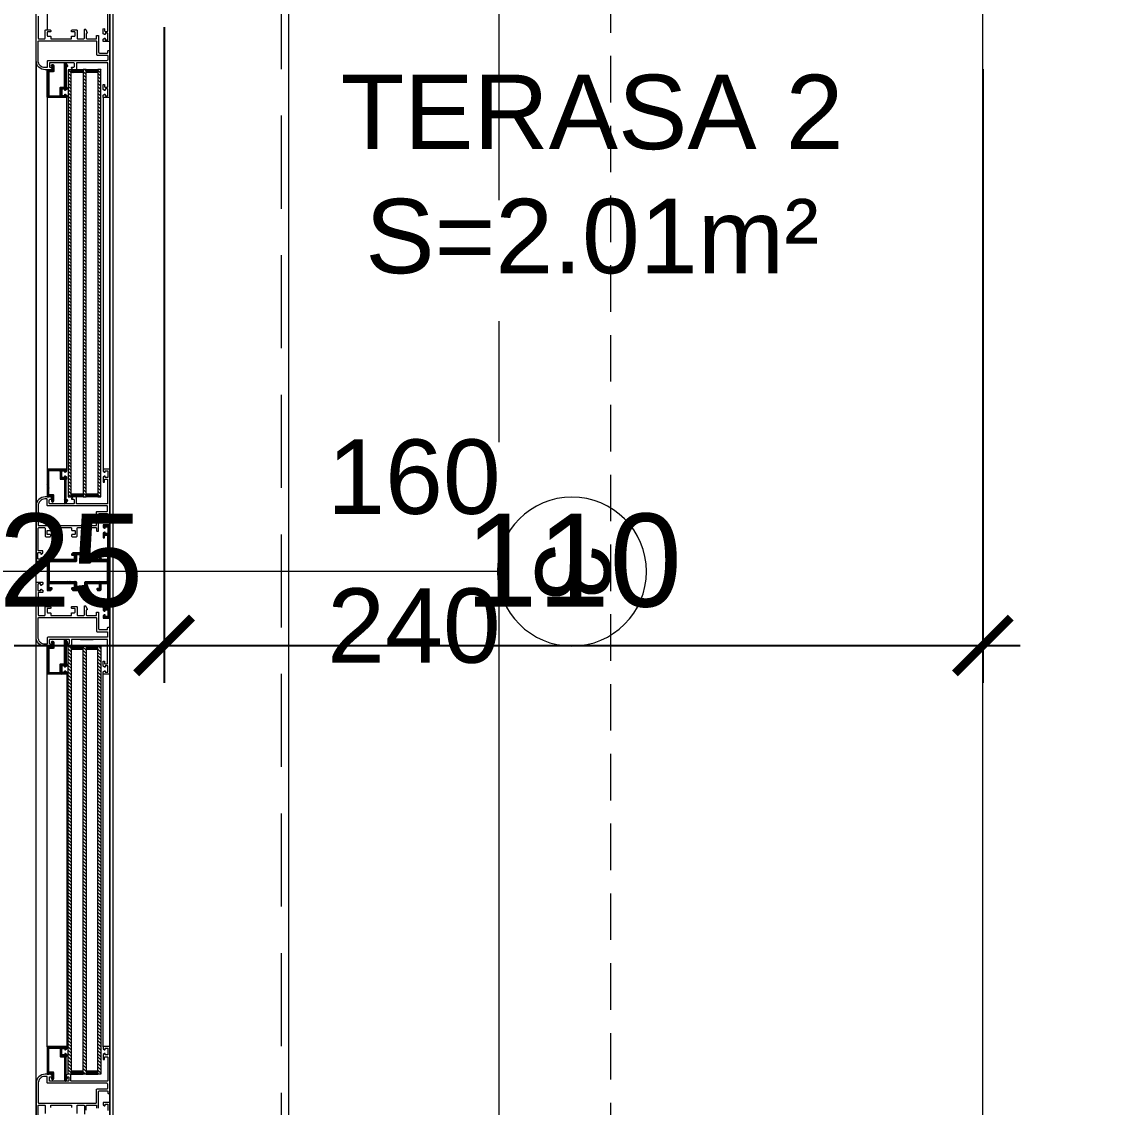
# Model space of a CAD drawing. Header units: centimetres. Extents: x 99002 to 104403, y -55119 to -48358.
# Drawn here: x 103100.2 to 103247.4, y -53054.2 to -52908.4 of the extents above; entities that cross this region are included whole.
import ezdxf

# ---------------------------------------------------------------- set-up
doc = ezdxf.new("R2010")
doc.units = ezdxf.units.CM
doc.header["$LTSCALE"] = 50
doc.header["$MEASUREMENT"] = 0
doc.linetypes.add('AXES', pattern=[2, 1.25, -0.25, 0.25, -0.25])
doc.linetypes.add('CACHE', pattern=[0.375, 0.25, -0.125])
doc.layers.get('0').update_dxf_attribs({"color": 8})
for name, color, linetype in [('AXES', 10, 'AXES'), ('BORD', 5, 'Continuous'), ('COTE 50ème', 1, 'Continuous')]:
    doc.layers.add(name, color=color, linetype=linetype)
for name, color, linetype, lineweight in [('BETON CACHE', 4, 'CACHE', 5), ('CONSOLE ISOL.', 214, 'Continuous', 15), ('MACONNERIE COUPE', 7, 'Continuous', 30), ('WINDOWS', 21, 'Continuous', 5)]:
    doc.layers.add(name, color=color, linetype=linetype, lineweight=lineweight)
doc.layers.add('DEMOL', color=7, linetype='Continuous', lineweight=60, true_color=0xb38600)
doc.styles.add('GENERATED_STYLE_1', font='arial.ttf')
doc.styles.add('RS_TEXT_1.50', font='arial.ttf', dxfattribs={"height": 12.5})
doc.styles.add('RS_TXT_50', font='arial.ttf', dxfattribs={"height": 12.5})
doc.dimstyles.new('RS_50CM_LINEAIRE', dxfattribs={"dimscale": 5, "dimtxt": 12.5, "dimasz": 1.5, "dimexe": 1, "dimexo": 2.5, "dimgap": 1, "dimtad": 1, "dimdec": 1, "dimrnd": 0.5, "dimdsep": 46, "dimtxsty": 'RS_TXT_50', "dimblk1": 'ARCHTICK', "dimblk2": 'ARCHTICK', "dimsah": 1, "dimcen": 2.5, "dimdle": 1, "dimclrt": 4, "dimadec": 0, "dimazin": 2, "dimtfac": 1, "dimtdec": 1, "dimtix": 1, "dimtmove": 2, "dimatfit": 3, "dimfxl": 1, "dimtolj": 1, "dimtzin": 0, "dimarcsym": 0})
pattern_1 = [(135, (-46708.70849, -43842.58123), (-0.08838834765, -0.08838834765), [])]
pattern_2 = [(135, (-46708.9128, -43842.58123), (-0.2209708691, -0.2209708691), [])]

# ---------------------------------------------------------------- blocks, each defined once
blk = doc.blocks.new('A$Cb79da119')
at = {"layer": 'AXES', "lineweight": 5, "ltscale": 1.3}
blk.add_line((2040, -4150), (2040, -1058.41), dxfattribs=at)
blk = doc.blocks.new('DRITARE POS 3')
at = {"layer": 'WINDOWS', "transparency": 33554559}
h = blk.add_hatch(dxfattribs=at)
h.set_pattern_fill('ANSI31', color=256, angle=450)
h.set_pattern_definition([(135, (-46708.71279, -43842.46996), (-0.08838834765, -0.08838834765), [])])
h.paths.add_polyline_path([(-1.74, -12.58), (-1.74, -12.64), (-2.09, -12.64, -0.414214), (-2.15, -12.58), (-2.15, -12.21, -0.247394), (-2.13, -12.16, 1.657435), (-2.37, -12.03), (-2.37, -12.77, 0.414214), (-2.28, -12.86), (-1.81, -12.86, -0.414214), (-1.72, -12.95), (-1.72, -16, -0.414214), (-1.81, -16.09), (-3.16, -16.09, -0.414214), (-3.22, -16.03), (-3.22, -15.03, 0.414214), (-3.31, -14.93), (-3.76, -14.93, -0.414214), (-3.82, -14.88), (-3.82, -11.74, 0.737396), (-3.99, -11.69), (-4.23, -12.04, 0.603122), (-4.15, -12.19), (-4.08, -12.19, -0.414214), (-4.02, -12.25), (-4.02, -14.93), (-4.06, -14.93, 0.414214), (-4.12, -14.99), (-4.12, -15.19, 0.250765), (-4.09, -15.24), (-3.92, -15.37, 0.599022), (-3.84, -15.33), (-3.84, -15.25, -0.414214), (-3.78, -15.19), (-3.52, -15.19, -0.414214), (-3.46, -15.25), (-3.46, -16, -0.414214), (-3.52, -16.05), (-3.78, -16.05, -0.414214), (-3.84, -16), (-3.84, -15.92, 0.599022), (-3.92, -15.88), (-4.09, -16.01, 0.250765), (-4.12, -16.05), (-4.12, -16.26, 0.414214), (-4.06, -16.31), (-1.55, -16.31, 0.414214), (-1.5, -16.26), (-1.5, -12.64), (-1.5, -12.58)])
at = {"layer": 'WINDOWS'}
h = blk.add_hatch(dxfattribs=at)
h.set_pattern_fill('ANSI31', color=140, scale=2.5, angle=450)
h.set_pattern_definition(pattern_2)
h.paths.add_polyline_path([(-8.71, -70.07), (-8.71, -12.58), (-8.31, -12.58), (-8.31, -70.07)])
h.paths.add_polyline_path([(-6.71, -70.07), (-6.71, -12.58), (-6.31, -12.58), (-6.31, -70.07)])
h.paths.add_polyline_path([(-4.71, -70.07), (-4.71, -12.58), (-4.31, -12.58), (-4.31, -70.07)])
at = {"layer": 'WINDOWS', "transparency": 33554559}
h = blk.add_hatch(dxfattribs=at)
h.set_pattern_fill('ANSI31', color=140, angle=450)
h.set_pattern_definition([(135, (-46708.90849, -43825.58123), (-0.08838834765, -0.08838834765), [])])
h.paths.add_polyline_path([(-6.71, -12.58), (-8.31, -12.58), (-8.31, -12.98), (-6.71, -12.98)])
h.paths.add_polyline_path([(-4.71, -12.58), (-6.31, -12.58), (-6.31, -12.98), (-4.71, -12.98)])
h.paths.add_polyline_path([(-6.71, -69.67), (-8.31, -69.67), (-8.31, -70.07), (-6.71, -70.07)])
h.paths.add_polyline_path([(-4.71, -69.67), (-6.31, -69.67), (-6.31, -70.07), (-4.71, -70.07)])
h = blk.add_hatch(dxfattribs=at)
h.set_pattern_fill('ANSI31', color=256, angle=450)
h.set_pattern_definition(pattern_1)
h.paths.add_polyline_path([(-1.49, -66.39, 0.414214), (-1.55, -66.33), (-4.06, -66.33, 0.414214), (-4.11, -66.39), (-4.11, -66.59, 0.250765), (-4.09, -66.64), (-3.92, -66.77, 0.599022), (-3.83, -66.72), (-3.83, -66.65, -0.414214), (-3.78, -66.59), (-3.51, -66.59, -0.414214), (-3.46, -66.65), (-3.46, -67.39, -0.414214), (-3.51, -67.45), (-3.78, -67.45, -0.414214), (-3.83, -67.39), (-3.83, -67.32, 0.599022), (-3.92, -67.27), (-4.09, -67.4, 0.250765), (-4.11, -67.45), (-4.11, -67.66, 0.414214), (-4.06, -67.71), (-4.02, -67.71), (-4.02, -70.4, -0.414214), (-4.07, -70.46), (-4.15, -70.46, 0.603122), (-4.23, -70.6), (-3.98, -70.96, 0.737396), (-3.81, -70.9), (-3.81, -67.77, -0.414214), (-3.76, -67.71), (-3.31, -67.71, 0.414214), (-3.22, -67.62), (-3.22, -66.61, -0.414214), (-3.16, -66.55), (-1.81, -66.55, -0.414214), (-1.72, -66.65), (-1.72, -69.69, -0.414214), (-1.81, -69.78), (-2.28, -69.78, 0.414214), (-2.37, -69.88), (-2.37, -70.61, 1.657435), (-2.12, -70.48, -0.247394), (-2.15, -70.44), (-2.15, -70.06, -0.414214), (-2.09, -70.01), (-1.74, -70.01), (-1.74, -70.06), (-1.49, -70.06), (-1.49, -70.01)])
at = {"layer": 'WINDOWS'}
h = blk.add_hatch(dxfattribs=at)
h.set_pattern_fill('ANSI31', color=256, angle=450)
h.set_pattern_definition(pattern_1)
h.paths.add_polyline_path([(-9.61, -75.28, -0.414214), (-9.56, -75.22), (-9.26, -75.22, -0.414214), (-9.2, -75.28), (-9.2, -75.49, 1), (-9, -75.49), (-9, -74.96, 0.250765), (-9.02, -74.91), (-9.19, -74.8, 0.599022), (-9.28, -74.85), (-9.28, -74.92, -0.414214), (-9.33, -74.98), (-9.59, -74.98, -0.414214), (-9.65, -74.92), (-9.65, -74.14, -0.414214), (-9.59, -74.08), (-9.33, -74.08, -0.414214), (-9.28, -74.14), (-9.28, -74.25, 0.599022), (-9.19, -74.3), (-9.02, -74.18, 0.250765), (-9, -74.14), (-9, -73.9, 0.414214), (-9.05, -73.84), (-9.84, -73.84, 0.414214), (-9.89, -73.9), (-9.89, -80.11), (-9.89, -86.33, 0.414214), (-9.84, -86.38), (-9.05, -86.38, 0.414214), (-9, -86.33), (-9, -86.08, 0.250765), (-9.02, -86.04), (-9.19, -85.93, 0.599022), (-9.28, -85.97), (-9.28, -86.08, -0.414214), (-9.33, -86.14), (-9.59, -86.14, -0.414214), (-9.65, -86.08), (-9.65, -85.3, -0.414214), (-9.59, -85.24), (-9.33, -85.24, -0.414214), (-9.28, -85.3), (-9.28, -85.38, 0.599022), (-9.19, -85.42), (-9.02, -85.31, 0.250765), (-9, -85.26), (-9, -84.73, 1), (-9.2, -84.73), (-9.2, -84.95, -0.414214), (-9.26, -85), (-9.56, -85, -0.414214), (-9.61, -84.95), (-9.61, -81.77, -0.414214), (-9.56, -81.72), (-8.83, -81.72, -0.414214), (-8.74, -81.81), (-8.74, -82.46, 0.414214), (-8.55, -82.65), (-8.29, -82.65, 0.198912), (-8.25, -82.63), (-8.19, -82.57, 0.198912), (-8.18, -82.53), (-8.18, -82.43, 0.414214), (-8.23, -82.37), (-8.4, -82.37, -0.414214), (-8.46, -82.31), (-8.46, -81.81, -0.414214), (-8.36, -81.72), (-6.91, -81.72, -0.414214), (-6.81, -81.81), (-6.81, -82.31, -0.414214), (-6.87, -82.37), (-7.04, -82.37, 0.414214), (-7.09, -82.43), (-7.09, -82.53, 0.198912), (-7.08, -82.57), (-7.02, -82.63, 0.198912), (-6.98, -82.65), (-4.97, -82.65, 0.198912), (-4.93, -82.63), (-4.78, -82.48, 0.198912), (-4.76, -82.44), (-4.76, -82.37, 0.414214), (-4.82, -82.31), (-5, -82.31, -0.340481), (-5.13, -82.22), (-5.13, -81.81, -0.414214), (-5.04, -81.72), (-1.87, -81.72, -0.414214), (-1.77, -81.81), (-1.77, -82.22, -0.414214), (-1.87, -82.31), (-2.09, -82.31, 0.414214), (-2.15, -82.37), (-2.15, -82.44, 0.198912), (-2.13, -82.48), (-1.98, -82.63, 0.198912), (-1.94, -82.65), (-1.55, -82.65, 0.414214), (-1.49, -82.59), (-1.49, -80.11), (-1.49, -77.63, 0.414214), (-1.55, -77.57), (-1.94, -77.57, 0.198912), (-1.98, -77.59), (-2.13, -77.74, 0.198912), (-2.15, -77.78), (-2.15, -77.85, 0.414214), (-2.09, -77.91), (-1.87, -77.91, -0.414214), (-1.77, -78), (-1.77, -78.41, -0.414214), (-1.87, -78.51), (-5.04, -78.51, -0.414214), (-5.13, -78.41), (-5.13, -78, -0.340481), (-5, -77.91), (-4.82, -77.91, 0.414214), (-4.76, -77.85), (-4.76, -77.78, 0.198912), (-4.78, -77.74), (-4.93, -77.59, 0.198912), (-4.97, -77.57), (-6.98, -77.57, 0.198912), (-7.02, -77.59), (-7.08, -77.65, 0.198912), (-7.09, -77.69), (-7.09, -77.8, 0.414214), (-7.04, -77.85), (-6.87, -77.85, -0.414214), (-6.81, -77.91), (-6.81, -78.41, -0.414214), (-6.91, -78.51), (-8.36, -78.51, -0.414214), (-8.46, -78.41), (-8.46, -77.91, -0.414214), (-8.4, -77.85), (-8.23, -77.85, 0.414214), (-8.18, -77.8), (-8.18, -77.69, 0.198912), (-8.19, -77.65), (-8.25, -77.59, 0.198912), (-8.29, -77.57), (-8.55, -77.57, 0.414214), (-8.74, -77.76), (-8.74, -78.41, -0.414214), (-8.83, -78.51), (-9.56, -78.51, -0.414214), (-9.61, -78.45)])
h.paths.add_polyline_path([(-9.56, -78.79), (-6.63, -78.79), (-6.53, -78.69), (-6.53, -77.95), (-6.44, -77.85), (-5.51, -77.85), (-5.41, -77.95), (-5.41, -78.69), (-5.32, -78.79), (-1.83, -78.79), (-1.77, -78.84), (-1.77, -80.11), (-1.77, -81.38), (-1.83, -81.44), (-5.32, -81.44), (-5.41, -81.53), (-5.41, -82.28), (-5.51, -82.37), (-6.44, -82.37), (-6.53, -82.28), (-6.53, -81.53), (-6.63, -81.44), (-9.56, -81.44), (-9.61, -81.38), (-9.61, -80.11), (-9.61, -78.84)], flags=16)
at = {"layer": 'WINDOWS', "transparency": 33554559}
h = blk.add_hatch(dxfattribs=at)
h.set_pattern_fill('ANSI31', color=256, angle=450)
h.set_pattern_definition(pattern_1)
h.paths.add_polyline_path([(-1.49, -90.21), (-1.49, -90.16), (-1.74, -90.16), (-1.74, -90.21), (-2.09, -90.21, -0.414214), (-2.15, -90.16), (-2.15, -89.79, -0.247394), (-2.12, -89.74, 1.657435), (-2.37, -89.61), (-2.37, -90.35, 0.414214), (-2.28, -90.44), (-1.81, -90.44, -0.414214), (-1.72, -90.53), (-1.72, -93.57, -0.414214), (-1.81, -93.67), (-3.16, -93.67, -0.414214), (-3.22, -93.61), (-3.22, -92.6, 0.414214), (-3.31, -92.51), (-3.76, -92.51, -0.414214), (-3.81, -92.45), (-3.81, -89.32, 0.737396), (-3.98, -89.27), (-4.23, -89.62, 0.603122), (-4.15, -89.77), (-4.07, -89.77, -0.414214), (-4.02, -89.82), (-4.02, -92.51), (-4.06, -92.51, 0.414214), (-4.11, -92.57), (-4.11, -92.77, 0.250765), (-4.09, -92.82), (-3.92, -92.95, 0.599022), (-3.83, -92.9), (-3.83, -92.83, -0.414214), (-3.78, -92.77), (-3.51, -92.77, -0.414214), (-3.46, -92.83), (-3.46, -93.57, -0.414214), (-3.51, -93.63), (-3.78, -93.63, -0.414214), (-3.83, -93.57), (-3.83, -93.5, 0.599022), (-3.92, -93.45), (-4.09, -93.58, 0.250765), (-4.11, -93.63), (-4.11, -93.84, 0.414214), (-4.06, -93.89), (-1.55, -93.89, 0.414214), (-1.49, -93.84)])
at = {"layer": 'WINDOWS'}
h = blk.add_hatch(dxfattribs=at)
h.set_pattern_fill('ANSI31', color=140, scale=2.5, angle=450)
h.set_pattern_definition(pattern_2)
h.paths.add_polyline_path([(-8.71, -90.15), (-8.71, -147.54), (-8.31, -147.54), (-8.31, -90.15)])
h.paths.add_polyline_path([(-6.71, -90.15), (-6.71, -147.54), (-6.31, -147.54), (-6.31, -90.15)])
h.paths.add_polyline_path([(-4.71, -90.15), (-4.71, -147.53), (-4.31, -147.53), (-4.31, -90.15)])
at = {"layer": 'WINDOWS', "transparency": 33554559}
h = blk.add_hatch(dxfattribs=at)
h.set_pattern_fill('ANSI31', color=140, angle=450)
h.set_pattern_definition([(135, (-46708.90849, -43859.58123), (-0.08838834765, -0.08838834765), [])])
h.paths.add_polyline_path([(-6.71, -147.54), (-8.31, -147.54), (-8.31, -147.14), (-6.71, -147.14)])
h.paths.add_polyline_path([(-4.71, -147.54), (-6.31, -147.54), (-6.31, -147.14), (-4.71, -147.14)])
h.paths.add_polyline_path([(-6.71, -90.55), (-8.31, -90.55), (-8.31, -90.15), (-6.71, -90.15)])
h.paths.add_polyline_path([(-4.71, -90.55), (-6.31, -90.55), (-6.31, -90.15), (-4.71, -90.15)])
h = blk.add_hatch(dxfattribs=at)
h.set_pattern_fill('ANSI31', color=256, angle=450)
h.set_pattern_definition([(135, (-46708.71279, -43842.58135), (-0.08838834765, -0.08838834765), [])])
h.paths.add_polyline_path([(-1.72, -147.16, -0.414214), (-1.81, -147.25), (-2.28, -147.25, 0.414214), (-2.37, -147.34), (-2.37, -148.08, 1.835735), (-2.15, -147.94), (-2.15, -147.47), (-1.74, -147.47), (-1.5, -147.53), (-1.5, -143.85, 0.414214), (-1.55, -143.8), (-4.06, -143.8, 0.414214), (-4.12, -143.85), (-4.12, -144.06, 0.250765), (-4.09, -144.1), (-3.92, -144.24, 0.599022), (-3.84, -144.19), (-3.84, -144.06), (-3.46, -144.06), (-3.46, -144.92), (-3.84, -144.92), (-3.84, -144.79, 0.649779), (-3.93, -144.74), (-4.1, -144.88, 0.212283), (-4.12, -144.92), (-4.12, -145.12, 0.414214), (-4.06, -145.18), (-4.02, -145.18), (-4.02, -147.92), (-4.15, -147.92, 0.603122), (-4.23, -148.07), (-3.99, -148.42, 0.737396), (-3.82, -148.37), (-3.82, -145.18), (-3.31, -145.18, 0.414214), (-3.22, -145.08), (-3.22, -144.02), (-1.81, -144.02, -0.414214), (-1.72, -144.11)])
at = {"layer": 'WINDOWS', "color": 165, "linetype": 'CACHE'}
blk.add_line((-32.9, -160.11), (-32.9, 0), dxfattribs=at)
at = {"layer": 'WINDOWS'}
for p, q in [((-9.9, -8.75), (-9.9, -10.08)), ((-0.01, -11.48), (0, -71.24)), ((-9.89, -16.28), (-9.89, -66.39)), ((-9, -16.26), (-9, -66.39)), ((-4.11, -66.39), (-4.12, -16.26)), ((-1.5, -16.26), (-1.49, -66.39)), ((-5.98, -71), (-7.66, -71)), ((-0.01, -148.63), (0, -88.98)), ((-9.89, -143.83), (-9.89, -93.83)), ((-9, -143.85), (-9, -93.83)), ((-4.11, -93.84), (-4.12, -143.85)), ((-1.5, -143.85), (-1.49, -93.84)), ((-9.9, -151.38), (-9.9, -150)), ((-1.5, -155.12), (-1.5, -152.86))]:
    blk.add_line(p, q, dxfattribs=at)
at = {"layer": 'WINDOWS', "color": 165}
blk.add_line((-61.99, -80.11), (34.01, -80.11), dxfattribs=at)
for points in [[(-9.9, 0), (-9.9, -160.11), (-33.9, -160.11), (-33.9, 0)], [(-10.3, -159.71), (-10.3, -0.4), (-9.9, 0), (-9.9, -160.11)], [(0, 0), (0, -160.11), (10, -160.11), (10, 0)]]:
    blk.add_lwpolyline(points, close=True, dxfattribs=at)
at = {"layer": 'WINDOWS'}
for points in [[(-9.9, -0.06), (-9.9, -8.75, 0.414214), (-9.84, -8.81), (-9.06, -8.81, 0.414214), (-9, -8.75), (-9, -8.51, 0.250765), (-9.03, -8.47), (-9.19, -8.35, 0.599022), (-9.28, -8.4), (-9.28, -8.51, -0.414214), (-9.34, -8.57), (-9.6, -8.57, -0.414214), (-9.65, -8.51), (-9.65, -7.73, -0.414214)], [(-0.28, -5.39), (-0.28, -8.34, -0.414214), (-0.38, -8.44), (-1.12, -8.44, -0.414214), (-1.22, -8.34), (-1.22, -7.32, 0.414214)], [(-1.96, -8.12), (-1.96, -8.38, -0.414214), (-2.02, -8.44), (-4.71, -8.44, -0.414214), (-4.76, -8.38), (-4.76, -8.12, 0.414214)], [(-5.51, -7.32), (-5.51, -8.34, -0.414214), (-5.6, -8.44), (-6.39, -8.44, -0.414214), (-6.48, -8.34), (-6.48, -7.22, 0.809546)], [(-6.74, -7.75), (-6.74, -8.34, -0.414214), (-6.84, -8.44), (-8.07, -8.44, -0.414214), (-8.12, -8.38), (-8.12, -8.03, 0.414214)], [(-8.4, -8.03), (-8.4, -10.25, -0.414214), (-8.5, -10.34), (-9.56, -10.34, -0.414214), (-9.62, -10.29), (-9.62, -10.08, 0.414214), (-9.67, -10.02), (-9.84, -10.02, 0.414214), (-9.9, -10.08), (-9.9, -16.26, 0.414214), (-9.84, -16.31), (-9.06, -16.31, 0.414214), (-9, -16.26), (-9, -16.05, 0.250765), (-9.03, -16.01), (-9.19, -15.88, 0.599022), (-9.28, -15.92), (-9.28, -16.02, -0.414214), (-9.34, -16.07), (-9.6, -16.07, -0.414214), (-9.65, -16.02), (-9.65, -15.23, -0.414214), (-9.6, -15.18), (-9.34, -15.18, -0.414214), (-9.28, -15.23), (-9.28, -15.33, 0.599022), (-9.19, -15.37), (-9.03, -15.24, 0.250765), (-9, -15.19), (-9, -14.62, 0.414214), (-9.06, -14.56), (-9.15, -14.56, 0.414214), (-9.21, -14.62), (-9.21, -14.88, -0.414214), (-9.26, -14.93), (-9.56, -14.93, -0.414214), (-9.62, -14.88), (-9.62, -11.7, -0.414214), (-9.56, -11.65), (-4.73, -11.65, -0.414214), (-4.68, -11.7), (-4.68, -12.53, 0.414214), (-4.62, -12.58), (-4.23, -12.58, 0.198912), (-4.19, -12.56), (-4.04, -12.41, 0.198912), (-4.02, -12.37), (-4.02, -12.3, 0.414214), (-4.08, -12.25), (-4.3, -12.25, -0.414214), (-4.4, -12.15), (-4.4, -11.74, -0.414214), (-4.3, -11.65), (-1.87, -11.65, -0.414214), (-1.78, -11.74), (-1.78, -12.15, -0.414214), (-1.87, -12.25), (-2.09, -12.25, 0.414214), (-2.15, -12.3), (-2.15, -12.37, 0.198912), (-2.13, -12.41), (-1.98, -12.56, 0.198912), (-1.94, -12.58), (-1.22, -12.58, 0.414214), (0, -11.37), (0, -4.01, 0.414214)], [(-0.28, -154.72), (-0.28, -151.77, 0.414214), (-0.38, -151.67), (-1.12, -151.67, 0.414214), (-1.22, -151.77), (-1.22, -152.79, -0.414214), (-1.31, -152.89), (-1.87, -152.89, -0.414214), (-1.96, -152.79), (-1.96, -152.66, -0.414214), (-1.91, -152.61), (-1.55, -152.61, 0.414214), (-1.5, -152.55), (-1.5, -152.1, 0.414214), (-1.55, -152.05), (-1.91, -152.05, -0.414214), (-1.96, -151.99), (-1.96, -151.73, 0.414214), (-2.02, -151.67), (-4.71, -151.67, 0.414214), (-4.76, -151.73), (-4.76, -151.99, -0.414214), (-4.82, -152.05), (-5.17, -152.05, 0.414214), (-5.23, -152.1), (-5.23, -152.55, 0.414214), (-5.17, -152.61), (-4.82, -152.61, -0.414214), (-4.76, -152.66), (-4.76, -152.79, -0.414214), (-4.86, -152.89), (-5.42, -152.89, -0.414214), (-5.51, -152.79), (-5.51, -151.77, 0.414214), (-5.6, -151.67), (-6.39, -151.67, 0.414214), (-6.48, -151.77), (-6.48, -152.89, -0.809546), (-6.66, -152.93), (-6.85, -152.5, -0.543142), (-6.8, -152.42, 0.414214), (-6.74, -152.36), (-6.74, -151.77, 0.414214), (-6.84, -151.67), (-8.07, -151.67, 0.414214), (-8.12, -151.73), (-8.12, -152.08, -0.414214), (-8.18, -152.14), (-8.35, -152.14, -0.414214), (-8.4, -152.08), (-8.4, -149.86, 0.414214), (-8.5, -149.77), (-9.56, -149.77, 0.414214), (-9.62, -149.83), (-9.62, -150.03, -0.414214), (-9.67, -150.09), (-9.84, -150.09, -0.414214), (-9.9, -150.03), (-9.9, -143.85, -0.414214), (-9.84, -143.8), (-9.06, -143.8, -0.414214), (-9, -143.85), (-9, -144.06, -0.250765), (-9.03, -144.1), (-9.19, -144.24, -0.599022), (-9.28, -144.19), (-9.28, -144.1, 0.414214), (-9.34, -144.04), (-9.6, -144.04, 0.414214), (-9.65, -144.1), (-9.65, -144.88, 0.414214), (-9.6, -144.94), (-9.34, -144.94, 0.414214), (-9.28, -144.88), (-9.28, -144.79, -0.599022), (-9.19, -144.74), (-9.03, -144.87, -0.250765), (-9, -144.92), (-9, -145.5, -0.414214), (-9.06, -145.55), (-9.15, -145.55, -0.414214), (-9.21, -145.5), (-9.21, -145.23, 0.414214), (-9.26, -145.18), (-9.56, -145.18, 0.414214), (-9.62, -145.23), (-9.62, -148.41, 0.414214), (-9.56, -148.46), (-5.47, -148.46, 0.414214), (-5.42, -148.41), (-5.42, -147.59, -0.414214), (-5.36, -147.53), (-4.97, -147.53, -0.198912), (-4.93, -147.55), (-4.78, -147.7, -0.198912), (-4.76, -147.74), (-4.76, -147.81, -0.414214), (-4.82, -147.87), (-5.04, -147.87, 0.414214), (-5.14, -147.96), (-5.14, -148.37, 0.414214), (-5.04, -148.46), (-1.87, -148.46, 0.414214), (-1.78, -148.37), (-1.78, -147.96, 0.414214), (-1.87, -147.87), (-2.09, -147.87, -0.414214), (-2.15, -147.81), (-2.15, -147.74, -0.198912), (-2.13, -147.7), (-1.98, -147.55, -0.198912), (-1.94, -147.53), (-1.22, -147.53, -0.414214), (0, -148.74), (0, -156.1, -0.414214)], [(-9.9, -160.06), (-9.9, -151.36, -0.414214), (-9.84, -151.3), (-9.06, -151.3, -0.414214), (-9, -151.36), (-9, -151.6, -0.250765), (-9.03, -151.65), (-9.19, -151.76, -0.599022), (-9.28, -151.71), (-9.28, -151.6, 0.414214), (-9.34, -151.54), (-9.6, -151.54, 0.414214), (-9.65, -151.6), (-9.65, -152.38, 0.414214), (-9.6, -152.44), (-9.34, -152.44, 0.414214), (-9.28, -152.38), (-9.28, -152.31, -0.599022), (-9.19, -152.26), (-9.03, -152.37, -0.250765), (-9, -152.42), (-9, -152.95, -1), (-9.21, -152.95), (-9.21, -152.74, 0.414214), (-9.26, -152.68), (-9.56, -152.68, 0.414214), (-9.62, -152.74), (-9.62, -155.91, 0.414214)]]:
    blk.add_lwpolyline(points, format="xyb", dxfattribs=at)
for points in [[(-9.9, -160.11), (-9.9, 0), (0, 0), (0, -160.11)], [(-1.77, -80.11), (-1.77, -78.84), (-1.83, -78.79), (-5.32, -78.79), (-5.41, -78.69), (-5.41, -77.95), (-5.51, -77.85), (-6.44, -77.85), (-6.53, -77.95), (-6.53, -78.69), (-6.63, -78.79), (-9.56, -78.79), (-9.61, -78.84), (-9.61, -80.11), (-9.61, -81.38), (-9.56, -81.44), (-6.63, -81.44), (-6.53, -81.53), (-6.53, -82.28), (-6.44, -82.37), (-5.51, -82.37), (-5.41, -82.28), (-5.41, -81.53), (-5.32, -81.44), (-1.83, -81.44), (-1.77, -81.38)]]:
    blk.add_lwpolyline(points, close=True, dxfattribs=at)
for points in [[(-1.5, -12.21, 0.414214), (-1.4, -12.3), (-1.18, -12.3), (-1.18, -12.3, 0.414214), (-0.28, -11.37), (-0.28, -8.77, 0.414214), (-0.34, -8.72), (-8.07, -8.72, 0.414214), (-8.12, -8.77), (-8.12, -10.53, -0.414214), (-8.22, -10.62), (-9.52, -10.62, 0.414214), (-9.62, -10.71), (-9.62, -11.27, 0.414214), (-9.52, -11.37), (-1.59, -11.37, -0.414214), (-1.5, -11.46)], [(-1.74, -12.64), (-2.09, -12.64, -0.414214), (-2.15, -12.58), (-2.15, -12.21, -0.247394), (-2.13, -12.16, 1.657435), (-2.37, -12.03), (-2.37, -12.77, 0.414214), (-2.28, -12.86), (-1.81, -12.86, -0.414214), (-1.72, -12.95), (-1.72, -16, -0.414214), (-1.81, -16.09), (-3.16, -16.09, -0.414214), (-3.22, -16.03), (-3.22, -15.03, 0.414214), (-3.31, -14.93), (-3.76, -14.93, -0.414214), (-3.82, -14.88), (-3.82, -11.74, 0.737396), (-3.99, -11.69), (-4.23, -12.04, 0.603122), (-4.15, -12.19), (-4.08, -12.19, -0.414214), (-4.02, -12.25), (-4.02, -14.93), (-4.06, -14.93, 0.414214), (-4.12, -14.99), (-4.12, -15.19, 0.250765), (-4.09, -15.24), (-3.92, -15.37, 0.599022), (-3.84, -15.33), (-3.84, -15.25, -0.414214), (-3.78, -15.19), (-3.52, -15.19, -0.414214), (-3.46, -15.25), (-3.46, -16, -0.414214), (-3.52, -16.05), (-3.78, -16.05, -0.414214), (-3.84, -16), (-3.84, -15.92, 0.599022), (-3.92, -15.88), (-4.09, -16.01, 0.250765), (-4.12, -16.05), (-4.12, -16.26, 0.414214), (-4.06, -16.31), (-1.55, -16.31, 0.414214), (-1.5, -16.26), (-1.5, -12.64), (-1.5, -12.58), (-1.74, -12.58)], [(0, -78.64, -0.414214), (-0.06, -78.69), (-0.84, -78.69, -0.414214), (-0.9, -78.64), (-0.9, -78.43, -0.250765), (-0.87, -78.38), (-0.7, -78.25, -0.599022), (-0.62, -78.3), (-0.62, -78.39, 0.414214), (-0.56, -78.45), (-0.3, -78.45, 0.414214), (-0.24, -78.39), (-0.24, -77.61, 0.414214), (-0.3, -77.55), (-0.56, -77.55, 0.414214), (-0.62, -77.61), (-0.62, -77.7, -0.599022), (-0.7, -77.75), (-0.87, -77.62, -0.250765), (-0.9, -77.57), (-0.9, -77.37, -0.414214), (-0.84, -77.31), (-0.34, -77.31, 0.414214), (-0.28, -77.26), (-0.28, -74.31, 0.414214), (-0.37, -74.21), (-1.12, -74.21, 0.414214), (-1.21, -74.31), (-1.21, -75.33, -0.414214), (-1.31, -75.43), (-1.87, -75.43, -0.414214), (-1.96, -75.33), (-1.96, -75.2, -0.414214), (-1.9, -75.15), (-1.55, -75.15, 0.414214), (-1.49, -75.09), (-1.49, -74.64, 0.414214), (-1.55, -74.59), (-1.9, -74.59, -0.414214), (-1.96, -74.53), (-1.96, -74.27, 0.414214), (-2.02, -74.21), (-4.7, -74.21, 0.414214), (-4.76, -74.27), (-4.76, -74.53, -0.414214), (-4.82, -74.59), (-5.17, -74.59, 0.414214), (-5.23, -74.64), (-5.23, -75.09, 0.414214), (-5.17, -75.15), (-4.82, -75.15, -0.414214), (-4.76, -75.2), (-4.76, -75.33, -0.414214), (-4.85, -75.43), (-5.41, -75.43, -0.414214), (-5.51, -75.33), (-5.51, -74.31, 0.414214), (-5.6, -74.21), (-6.38, -74.21, 0.414214), (-6.48, -74.31), (-6.48, -75.43, -0.809546), (-6.66, -75.46), (-6.85, -75.04, -0.543142), (-6.79, -74.96, 0.414214), (-6.74, -74.9), (-6.74, -74.31, 0.414214), (-6.83, -74.21), (-8.06, -74.21, 0.414214), (-8.12, -74.27), (-8.12, -74.62, -0.414214), (-8.18, -74.68), (-8.34, -74.68, -0.414214), (-8.4, -74.62), (-8.4, -72.4, 0.414214), (-8.49, -72.31), (-9.56, -72.31, 0.414214), (-9.61, -72.36), (-9.61, -72.57, -0.414214), (-9.67, -72.63), (-9.84, -72.63, -0.414214), (-9.89, -72.57), (-9.89, -66.39, -0.414214), (-9.84, -66.34), (-9.05, -66.34, -0.414214), (-9, -66.39), (-9, -66.6, -0.250765), (-9.02, -66.64), (-9.19, -66.77, -0.599022), (-9.28, -66.73), (-9.28, -66.63, 0.414214), (-9.33, -66.58), (-9.59, -66.58, 0.414214), (-9.65, -66.63), (-9.65, -67.42, 0.414214), (-9.59, -67.47), (-9.33, -67.47, 0.414214), (-9.28, -67.42), (-9.28, -67.32, -0.599022), (-9.19, -67.28), (-9.02, -67.41, -0.250765), (-9, -67.46), (-9, -68.03, -0.414214), (-9.05, -68.09), (-9.15, -68.09, -0.414214), (-9.2, -68.03), (-9.2, -67.77, 0.414214), (-9.26, -67.72), (-9.56, -67.72, 0.414214), (-9.61, -67.77), (-9.61, -70.95, 0.414214), (-9.56, -71), (-4.82, -71, 0.414214), (-4.76, -70.95), (-4.76, -70.12, -0.414214), (-4.71, -70.07), (-4.32, -70.07, -0.198912), (-4.28, -70.09), (-4.13, -70.24, -0.198912), (-4.11, -70.28), (-4.11, -70.35, -0.414214), (-4.17, -70.4), (-4.39, -70.4, 0.414214), (-4.48, -70.5), (-4.48, -70.91, 0.414214), (-4.39, -71), (-1.87, -71, 0.414214), (-1.77, -70.91), (-1.77, -70.5, 0.414214), (-1.87, -70.4), (-2.09, -70.4, -0.414214), (-2.15, -70.35), (-2.15, -70.28, -0.198912), (-2.13, -70.24), (-1.98, -70.09, -0.198912), (-1.94, -70.07), (-1.21, -70.07, -0.414214), (0, -71.28)], [(-1.74, -70.01), (-2.09, -70.01, 0.414214), (-2.15, -70.06), (-2.15, -70.44, 0.247394), (-2.12, -70.48, -1.657435), (-2.37, -70.61), (-2.37, -69.88, -0.414214), (-2.28, -69.78), (-1.81, -69.78, 0.414214), (-1.72, -69.69), (-1.72, -66.65, 0.414214), (-1.81, -66.55), (-3.16, -66.55, 0.414214), (-3.22, -66.61), (-3.22, -67.62, -0.414214), (-3.31, -67.71), (-3.76, -67.71, 0.414214), (-3.81, -67.77), (-3.81, -70.9, -0.737396), (-3.98, -70.96), (-4.23, -70.6, -0.603122), (-4.15, -70.46), (-4.07, -70.46, 0.414214), (-4.02, -70.4), (-4.02, -67.71), (-4.06, -67.71, -0.414214), (-4.11, -67.66), (-4.11, -67.45, -0.250765), (-4.09, -67.4), (-3.92, -67.27, -0.599022), (-3.83, -67.32), (-3.83, -67.39, 0.414214), (-3.78, -67.45), (-3.51, -67.45, 0.414214), (-3.46, -67.39), (-3.46, -66.65, 0.414214), (-3.51, -66.59), (-3.78, -66.59, 0.414214), (-3.83, -66.65), (-3.83, -66.72, -0.599022), (-3.92, -66.77), (-4.09, -66.64, -0.250765), (-4.11, -66.59), (-4.11, -66.39, -0.414214), (-4.06, -66.33), (-1.55, -66.33, -0.414214), (-1.49, -66.39), (-1.49, -70.01), (-1.49, -70.06), (-1.74, -70.06)], [(-1.49, -70.44, -0.414214), (-1.4, -70.35), (-1.18, -70.35), (-1.18, -70.35, -0.414214), (-0.28, -71.28), (-0.28, -73.88, -0.414214), (-0.34, -73.93), (-8.06, -73.93, -0.414214), (-8.12, -73.88), (-8.12, -72.12, 0.414214), (-8.21, -72.03), (-9.52, -72.03, -0.414214), (-9.61, -71.94), (-9.61, -71.38, -0.414214), (-9.52, -71.28), (-1.59, -71.28, 0.414214), (-1.49, -71.19)], [(-1.49, -80.11), (-1.49, -77.63, 0.414214), (-1.55, -77.57), (-1.94, -77.57, 0.198912), (-1.98, -77.59), (-2.13, -77.74, 0.198912), (-2.15, -77.78), (-2.15, -77.85, 0.414214), (-2.09, -77.91), (-1.87, -77.91, -0.414214), (-1.77, -78), (-1.77, -78.41, -0.414214), (-1.87, -78.51), (-5.04, -78.51, -0.414214), (-5.13, -78.41), (-5.13, -78, -0.340481), (-5, -77.91), (-4.82, -77.91, 0.414214), (-4.76, -77.85), (-4.76, -77.78, 0.198912), (-4.78, -77.74), (-4.93, -77.59, 0.198912), (-4.97, -77.57), (-6.98, -77.57, 0.198912), (-7.02, -77.59), (-7.08, -77.65, 0.198912), (-7.09, -77.69), (-7.09, -77.8, 0.414214), (-7.04, -77.85), (-6.87, -77.85, -0.414214), (-6.81, -77.91), (-6.81, -78.41, -0.414214), (-6.91, -78.51), (-8.36, -78.51, -0.414214), (-8.46, -78.41), (-8.46, -77.91, -0.414214), (-8.4, -77.85), (-8.23, -77.85, 0.414214), (-8.18, -77.8), (-8.18, -77.69, 0.198912), (-8.19, -77.65), (-8.25, -77.59, 0.198912), (-8.29, -77.57), (-8.55, -77.57, 0.414214), (-8.74, -77.76), (-8.74, -78.41, -0.414214), (-8.83, -78.51), (-9.56, -78.51, -0.414214), (-9.61, -78.45), (-9.61, -75.28, -0.414214), (-9.56, -75.22), (-9.26, -75.22, -0.414214), (-9.2, -75.28), (-9.2, -75.49, 1), (-9, -75.49), (-9, -74.96, 0.250765), (-9.02, -74.91), (-9.19, -74.8, 0.599022), (-9.28, -74.85), (-9.28, -74.92, -0.414214), (-9.33, -74.98), (-9.59, -74.98, -0.414214), (-9.65, -74.92), (-9.65, -74.14, -0.414214), (-9.59, -74.08), (-9.33, -74.08, -0.414214), (-9.28, -74.14), (-9.28, -74.25, 0.599022), (-9.19, -74.3), (-9.02, -74.18, 0.250765), (-9, -74.14), (-9, -73.9, 0.414214), (-9.05, -73.84), (-9.84, -73.84, 0.414214), (-9.89, -73.9), (-9.89, -80.11), (-9.89, -86.33, 0.414214), (-9.84, -86.38), (-9.05, -86.38, 0.414214), (-9, -86.33), (-9, -86.08, 0.250765), (-9.02, -86.04), (-9.19, -85.93, 0.599022), (-9.28, -85.97), (-9.28, -86.08, -0.414214), (-9.33, -86.14), (-9.59, -86.14, -0.414214), (-9.65, -86.08), (-9.65, -85.3, -0.414214), (-9.59, -85.24), (-9.33, -85.24, -0.414214), (-9.28, -85.3), (-9.28, -85.38, 0.599022), (-9.19, -85.42), (-9.02, -85.31, 0.250765), (-9, -85.26), (-9, -84.73, 1), (-9.2, -84.73), (-9.2, -84.95, -0.414214), (-9.26, -85), (-9.56, -85, -0.414214), (-9.61, -84.95), (-9.61, -81.77, -0.414214), (-9.56, -81.72), (-8.83, -81.72, -0.414214), (-8.74, -81.81), (-8.74, -82.46, 0.414214), (-8.55, -82.65), (-8.29, -82.65, 0.198912), (-8.25, -82.63), (-8.19, -82.57, 0.198912), (-8.18, -82.53), (-8.18, -82.43, 0.414214), (-8.23, -82.37), (-8.4, -82.37, -0.414214), (-8.46, -82.31), (-8.46, -81.81, -0.414214), (-8.36, -81.72), (-6.91, -81.72, -0.414214), (-6.81, -81.81), (-6.81, -82.31, -0.414214), (-6.87, -82.37), (-7.04, -82.37, 0.414214), (-7.09, -82.43), (-7.09, -82.53, 0.198912), (-7.08, -82.57), (-7.02, -82.63, 0.198912), (-6.98, -82.65), (-4.97, -82.65, 0.198912), (-4.93, -82.63), (-4.78, -82.48, 0.198912), (-4.76, -82.44), (-4.76, -82.37, 0.414214), (-4.82, -82.31), (-5, -82.31, -0.340481), (-5.13, -82.22), (-5.13, -81.81, -0.414214), (-5.04, -81.72), (-1.87, -81.72, -0.414214), (-1.77, -81.81), (-1.77, -82.22, -0.414214), (-1.87, -82.31), (-2.09, -82.31, 0.414214), (-2.15, -82.37), (-2.15, -82.44, 0.198912), (-2.13, -82.48), (-1.98, -82.63, 0.198912), (-1.94, -82.65), (-1.55, -82.65, 0.414214), (-1.49, -82.59)], [(0, -81.59, 0.414214), (-0.06, -81.53), (-0.84, -81.53, 0.414214), (-0.9, -81.59), (-0.9, -81.79, 0.250765), (-0.87, -81.84), (-0.7, -81.97, 0.599022), (-0.62, -81.92), (-0.62, -81.83, -0.414214), (-0.56, -81.77), (-0.3, -81.77, -0.414214), (-0.24, -81.83), (-0.24, -82.61, -0.414214), (-0.3, -82.67), (-0.56, -82.67, -0.414214), (-0.62, -82.61), (-0.62, -82.52, 0.599022), (-0.7, -82.47), (-0.87, -82.6, 0.250765), (-0.9, -82.65), (-0.9, -82.86, 0.414214), (-0.84, -82.91), (-0.34, -82.91, -0.414214), (-0.28, -82.97), (-0.28, -85.92, -0.414214), (-0.37, -86.01), (-1.12, -86.01, -0.414214), (-1.21, -85.92), (-1.21, -84.89, 0.414214), (-1.31, -84.8), (-1.87, -84.8, 0.414214), (-1.96, -84.89), (-1.96, -85.02, 0.414214), (-1.9, -85.08), (-1.55, -85.08, -0.414214), (-1.49, -85.13), (-1.49, -85.58, -0.414214), (-1.55, -85.64), (-1.9, -85.64, 0.414214), (-1.96, -85.69), (-1.96, -85.95, -0.414214), (-2.02, -86.01), (-4.7, -86.01, -0.414214), (-4.76, -85.95), (-4.76, -85.69, 0.414214), (-4.82, -85.64), (-5.17, -85.64, -0.414214), (-5.23, -85.58), (-5.23, -85.13, -0.414214), (-5.17, -85.08), (-4.82, -85.08, 0.414214), (-4.76, -85.02), (-4.76, -84.89, 0.414214), (-4.85, -84.8), (-5.41, -84.8, 0.414214), (-5.51, -84.89), (-5.51, -85.92, -0.414214), (-5.6, -86.01), (-6.38, -86.01, -0.414214), (-6.48, -85.92), (-6.48, -84.8, 0.809546), (-6.66, -84.76), (-6.85, -85.18, 0.543142), (-6.79, -85.26, -0.414214), (-6.74, -85.32), (-6.74, -85.92, -0.414214), (-6.83, -86.01), (-8.06, -86.01, -0.414214), (-8.12, -85.95), (-8.12, -85.6, 0.414214), (-8.18, -85.54), (-8.34, -85.54, 0.414214), (-8.4, -85.6), (-8.4, -87.82, -0.414214), (-8.49, -87.91), (-9.56, -87.91, -0.414214), (-9.61, -87.86), (-9.61, -87.65, 0.414214), (-9.67, -87.6), (-9.84, -87.6, 0.414214), (-9.89, -87.65), (-9.89, -93.83, 0.414214), (-9.84, -93.89), (-9.05, -93.89, 0.414214), (-9, -93.83), (-9, -93.63, 0.250765), (-9.02, -93.58), (-9.19, -93.45, 0.599022), (-9.28, -93.5), (-9.28, -93.59, -0.414214), (-9.33, -93.64), (-9.59, -93.64, -0.414214), (-9.65, -93.59), (-9.65, -92.8, -0.414214), (-9.59, -92.75), (-9.33, -92.75, -0.414214), (-9.28, -92.8), (-9.28, -92.9, 0.599022), (-9.19, -92.94), (-9.02, -92.81, 0.250765), (-9, -92.77), (-9, -92.19, 0.414214), (-9.05, -92.13), (-9.15, -92.13, 0.414214), (-9.2, -92.19), (-9.2, -92.45, -0.414214), (-9.26, -92.51), (-9.56, -92.51, -0.414214), (-9.61, -92.45), (-9.61, -89.28, -0.414214), (-9.56, -89.22), (-5.47, -89.22, -0.414214), (-5.41, -89.28), (-5.41, -90.1, 0.414214), (-5.36, -90.15), (-4.97, -90.15, 0.198912), (-4.93, -90.14), (-4.78, -89.98, 0.198912), (-4.76, -89.94), (-4.76, -89.87, 0.414214), (-4.82, -89.82), (-5.04, -89.82, -0.414214), (-5.13, -89.72), (-5.13, -89.31, -0.414214), (-5.04, -89.22), (-1.87, -89.22, -0.414214), (-1.77, -89.31), (-1.77, -89.72, -0.414214), (-1.87, -89.82), (-2.09, -89.82, 0.414214), (-2.15, -89.87), (-2.15, -89.94, 0.198912), (-2.13, -89.98), (-1.98, -90.14, 0.198912), (-1.94, -90.15), (-1.21, -90.15, 0.414214), (0, -88.94)], [(-1.49, -89.78, 0.414214), (-1.4, -89.87), (-1.18, -89.87), (-1.18, -89.87, 0.414214), (-0.28, -88.94), (-0.28, -86.35, 0.414214), (-0.34, -86.29), (-8.06, -86.29, 0.414214), (-8.12, -86.35), (-8.12, -88.1, -0.414214), (-8.21, -88.19), (-9.52, -88.19, 0.414214), (-9.61, -88.29), (-9.61, -88.85, 0.414214), (-9.52, -88.94), (-1.59, -88.94, -0.414214), (-1.49, -89.03)], [(-1.74, -90.21), (-2.09, -90.21, -0.414214), (-2.15, -90.16), (-2.15, -89.79, -0.247394), (-2.12, -89.74, 1.657435), (-2.37, -89.61), (-2.37, -90.35, 0.414214), (-2.28, -90.44), (-1.81, -90.44, -0.414214), (-1.72, -90.53), (-1.72, -93.57, -0.414214), (-1.81, -93.67), (-3.16, -93.67, -0.414214), (-3.22, -93.61), (-3.22, -92.6, 0.414214), (-3.31, -92.51), (-3.76, -92.51, -0.414214), (-3.81, -92.45), (-3.81, -89.32, 0.737396), (-3.98, -89.27), (-4.23, -89.62, 0.603122), (-4.15, -89.77), (-4.07, -89.77, -0.414214), (-4.02, -89.82), (-4.02, -92.51), (-4.06, -92.51, 0.414214), (-4.11, -92.57), (-4.11, -92.77, 0.250765), (-4.09, -92.82), (-3.92, -92.95, 0.599022), (-3.83, -92.9), (-3.83, -92.83, -0.414214), (-3.78, -92.77), (-3.51, -92.77, -0.414214), (-3.46, -92.83), (-3.46, -93.57, -0.414214), (-3.51, -93.63), (-3.78, -93.63, -0.414214), (-3.83, -93.57), (-3.83, -93.5, 0.599022), (-3.92, -93.45), (-4.09, -93.58, 0.250765), (-4.11, -93.63), (-4.11, -93.84, 0.414214), (-4.06, -93.89), (-1.55, -93.89, 0.414214), (-1.49, -93.84), (-1.49, -90.21), (-1.49, -90.16), (-1.74, -90.16)], [(-1.74, -147.47), (-2.09, -147.47, 0.414214), (-2.15, -147.53), (-2.15, -147.9, 0.247394), (-2.13, -147.95, -1.657435), (-2.37, -148.08), (-2.37, -147.34, -0.414214), (-2.28, -147.25), (-1.81, -147.25, 0.414214), (-1.72, -147.16), (-1.72, -144.11, 0.414214), (-1.81, -144.02), (-3.16, -144.02, 0.414214), (-3.22, -144.08), (-3.22, -145.08, -0.414214), (-3.31, -145.18), (-3.76, -145.18, 0.414214), (-3.82, -145.23), (-3.82, -148.37, -0.737396), (-3.99, -148.42), (-4.23, -148.07, -0.603122), (-4.15, -147.92), (-4.08, -147.92, 0.414214), (-4.02, -147.87), (-4.02, -145.18), (-4.06, -145.18, -0.414214), (-4.12, -145.12), (-4.12, -144.92, -0.250765), (-4.09, -144.87), (-3.92, -144.74, -0.599022), (-3.84, -144.79), (-3.84, -144.86, 0.414214), (-3.78, -144.92), (-3.52, -144.92, 0.414214), (-3.46, -144.86), (-3.46, -144.11, 0.414214), (-3.52, -144.06), (-3.78, -144.06, 0.414214), (-3.84, -144.11), (-3.84, -144.19, -0.599022), (-3.92, -144.24), (-4.09, -144.1, -0.250765), (-4.12, -144.06), (-4.12, -143.85, -0.414214), (-4.06, -143.8), (-1.55, -143.8, -0.414214), (-1.5, -143.85), (-1.5, -147.47), (-1.5, -147.53), (-1.74, -147.53)], [(-1.5, -147.9, -0.414214), (-1.4, -147.81), (-1.18, -147.81), (-1.18, -147.81, -0.414214), (-0.28, -148.74), (-0.28, -151.34, -0.414214), (-0.34, -151.39), (-8.07, -151.39, -0.414214), (-8.12, -151.34), (-8.12, -149.58, 0.414214), (-8.22, -149.49), (-9.52, -149.49, -0.414214), (-9.62, -149.4), (-9.62, -148.84, -0.414214), (-9.52, -148.74), (-1.59, -148.74, 0.414214), (-1.5, -148.65)]]:
    blk.add_lwpolyline(points, format="xyb", close=True, dxfattribs=at)
at = {"layer": 'WINDOWS', "color": 140}
for points in [[(-8.71, -70.07), (-8.71, -12.58), (-8.31, -12.58), (-8.31, -70.07)], [(-6.71, -12.58), (-8.31, -12.58), (-8.31, -12.98), (-6.71, -12.98)], [(-6.71, -70.07), (-6.71, -12.58), (-6.31, -12.58), (-6.31, -70.07)], [(-4.71, -12.58), (-6.31, -12.58), (-6.31, -12.98), (-4.71, -12.98)], [(-4.71, -70.07), (-4.71, -12.58), (-4.31, -12.58), (-4.31, -70.07)], [(-6.71, -69.67), (-8.31, -69.67), (-8.31, -70.07), (-6.71, -70.07)], [(-4.71, -69.67), (-6.31, -69.67), (-6.31, -70.07), (-4.71, -70.07)], [(-8.71, -90.15), (-8.71, -147.54), (-8.31, -147.54), (-8.31, -90.15)], [(-6.71, -90.55), (-8.31, -90.55), (-8.31, -90.15), (-6.71, -90.15)], [(-6.71, -90.15), (-6.71, -147.54), (-6.31, -147.54), (-6.31, -90.15)], [(-4.71, -90.55), (-6.31, -90.55), (-6.31, -90.15), (-4.71, -90.15)], [(-4.71, -90.15), (-4.71, -147.53), (-4.31, -147.53), (-4.31, -90.15)], [(-6.71, -147.54), (-8.31, -147.54), (-8.31, -147.14), (-6.71, -147.14)], [(-4.71, -147.54), (-6.31, -147.54), (-6.31, -147.14), (-4.71, -147.14)]]:
    blk.add_lwpolyline(points, close=True, dxfattribs=at)
at = {"layer": 'WINDOWS', "color": 165}
blk.add_lwpolyline([(-71.99, -70.11, 1), (-71.99, -90.11, 1)], format="xyb", close=True, dxfattribs=at)
at = {"layer": 'WINDOWS', "color": 165, "char_height": 10, "attachment_point": 7, "style": 'GENERATED_STYLE_1'}
for s, insert, rotation in [('\\A1;\\pt0;240{\\H0.66x;\\S^  ;}', (-39.11, -64.94), 180), ('\\A1;\\pt0;3', (-66.99, -83.92), 90), ('\\A1;\\pt0;160{\\H0.66x;\\S^  ;}', (-39.11, -84.94), 180)]:
    blk.add_mtext(s, dxfattribs=dict(at, insert=insert, rotation=rotation))
blk = doc.blocks.new('_ArchTick')
at = {"color": 0, "linetype": 'ByBlock', "const_width": 0.15}
blk.add_lwpolyline([(-0.5, -0.5), (0.5, 0.5)], dxfattribs=at)
blk = doc.blocks.new('*D1274')
at = {"layer": 'COTE 50ème', "color": 0, "lineweight": -2, "ltscale": 0.5, "transparency": 16777216}
for p, q in [((103377.59, -53067.36), (103377.59, -52897.25)), ((103127.9, -52902.25), (103382.59, -52902.25)), ((103126.95, -53062.36), (103382.59, -53062.36))]:
    blk.add_line(p, q, dxfattribs=at)
at = {"layer": 'Defpoints', "color": 0, "ltscale": 0.5, "transparency": 16777216}
for p in [(103115.4, -52902.25), (103377.59, -52902.25), (103114.45, -53062.36)]:
    blk.add_point(p, dxfattribs=at)
at = {"layer": 'COTE 50ème', "color": 0, "lineweight": -2, "ltscale": 0.5, "transparency": 16777216, "xscale": 7.5, "yscale": 7.5, "zscale": 7.5}
for p, rotation in [((103377.59, -52902.25), 90), ((103377.59, -53062.36), 270)]:
    blk.add_blockref('_ArchTick', p, dxfattribs=dict(at, rotation=rotation))
at = {"layer": 'COTE 50ème', "color": 4, "ltscale": 0.5, "transparency": 16777216, "insert": (103366.2, -52982.31), "char_height": 12.5, "attachment_point": 5, "rotation": 90, "style": 'RS_TXT_50'}
blk.add_mtext('\\A1;160', dxfattribs=at)
blk = doc.blocks.new('*D1288')
at = {"layer": 'COTE 50ème', "color": 0, "lineweight": -2, "ltscale": 0.5, "transparency": 16777216}
for p, q in [((103442.27, -54192.36), (103442.27, -52052.36)), ((103241.84, -52057.36), (103447.27, -52057.36)), ((103131.84, -54187.36), (103447.27, -54187.36))]:
    blk.add_line(p, q, dxfattribs=at)
at = {"layer": 'Defpoints', "color": 0, "ltscale": 0.5, "transparency": 16777216}
for p in [(103229.34, -52057.36), (103442.27, -52057.36), (103119.34, -54187.36)]:
    blk.add_point(p, dxfattribs=at)
at = {"layer": 'COTE 50ème', "color": 0, "lineweight": -2, "ltscale": 0.5, "transparency": 16777216, "xscale": 7.5, "yscale": 7.5, "zscale": 7.5}
for p, rotation in [((103442.27, -52057.36), 90), ((103442.27, -54187.36), 270)]:
    blk.add_blockref('_ArchTick', p, dxfattribs=dict(at, rotation=rotation))
at = {"layer": 'COTE 50ème', "color": 4, "ltscale": 0.5, "transparency": 16777216, "insert": (103430.88, -53122.36), "char_height": 12.5, "attachment_point": 5, "rotation": 90, "style": 'RS_TXT_50'}
blk.add_mtext('\\A1;2130', dxfattribs=at)
blk = doc.blocks.new('*D1410')
at = {"layer": 'COTE 50ème', "color": 0, "lineweight": -2, "ltscale": 0.5, "transparency": 16777216}
for p, q in [((103094.34, -52909.1), (103094.34, -52997.18)), ((103119.34, -52909.1), (103119.34, -52997.18)), ((103094.34, -52992.18), (103086.84, -52992.18)), ((103094.34, -52992.18), (103119.34, -52992.18)), ((103119.34, -52992.18), (103126.84, -52992.18))]:
    blk.add_line(p, q, dxfattribs=at)
at = {"layer": 'Defpoints', "color": 0, "ltscale": 0.5, "transparency": 16777216}
for p in [(103094.34, -52896.6), (103119.34, -52896.6), (103119.34, -52992.18)]:
    blk.add_point(p, dxfattribs=at)
at = {"layer": 'COTE 50ème', "color": 0, "lineweight": -2, "ltscale": 0.5, "transparency": 16777216, "xscale": 7.5, "yscale": 7.5, "zscale": 7.5}
blk.add_blockref('_ArchTick', (103094.34, -52992.18), dxfattribs=at)
at = {"layer": 'COTE 50ème', "color": 0, "lineweight": -2, "ltscale": 0.5, "transparency": 16777216, "xscale": 7.5, "yscale": 7.5, "zscale": 7.5, "rotation": 180}
blk.add_blockref('_ArchTick', (103119.34, -52992.18), dxfattribs=at)
at = {"layer": 'COTE 50ème', "color": 4, "ltscale": 0.5, "transparency": 16777216, "insert": (103106.84, -52980.8), "char_height": 12.5, "attachment_point": 5, "style": 'RS_TXT_50'}
blk.add_mtext('\\A1;25', dxfattribs=at)
blk = doc.blocks.new('*D1411')
at = {"layer": 'COTE 50ème', "color": 0, "lineweight": -2, "ltscale": 0.5, "transparency": 16777216}
for p, q in [((103119.34, -52909.1), (103119.34, -52997.18)), ((103229.34, -52914.75), (103229.34, -52997.18)), ((103114.34, -52992.18), (103234.34, -52992.18))]:
    blk.add_line(p, q, dxfattribs=at)
at = {"layer": 'Defpoints', "color": 0, "ltscale": 0.5, "transparency": 16777216}
for p in [(103119.34, -52896.6), (103229.34, -52902.25), (103229.34, -52992.18)]:
    blk.add_point(p, dxfattribs=at)
at = {"layer": 'COTE 50ème', "color": 0, "lineweight": -2, "ltscale": 0.5, "transparency": 16777216, "xscale": 7.5, "yscale": 7.5, "zscale": 7.5, "rotation": 180}
blk.add_blockref('_ArchTick', (103119.34, -52992.18), dxfattribs=at)
at = {"layer": 'COTE 50ème', "color": 0, "lineweight": -2, "ltscale": 0.5, "transparency": 16777216, "xscale": 7.5, "yscale": 7.5, "zscale": 7.5}
blk.add_blockref('_ArchTick', (103229.34, -52992.18), dxfattribs=at)
at = {"layer": 'COTE 50ème', "color": 4, "ltscale": 0.5, "transparency": 16777216, "insert": (103174.34, -52980.8), "char_height": 12.5, "attachment_point": 5, "style": 'RS_TXT_50'}
blk.add_mtext('\\A1;110', dxfattribs=at)

msp = doc.modelspace()

# ---------------------------------------------------------------- linework, layer by layer
at = {"layer": 'BETON CACHE', "lineweight": 5, "ltscale": 0.5}
for points in [[(101029.34, -54122.36), (103229.34, -54122.36), (103229.34, -52057.36), (101029.34, -52057.36)], [(101079.34, -54072.36), (103179.34, -54072.36), (103179.34, -52107.36), (101079.34, -52107.36)]]:
    msp.add_lwpolyline(points, close=True, dxfattribs=at)
at = {"layer": 'BORD', "lineweight": 5, "ltscale": 0.5}
msp.add_lwpolyline([(103229.34, -53782.36), (103229.34, -52462.36), (103329.34, -52462.36), (103329.34, -52122.36), (103229.34, -52122.36), (103229.34, -52057.36), (101029.34, -52057.36), (101029.34, -52122.36), (100929.34, -52122.36), (100929.34, -52462.36), (101029.34, -52462.36), (101029.34, -53782.36)], dxfattribs=at)
at = {"layer": 'CONSOLE ISOL.', "lineweight": 5, "ltscale": 0.5}
msp.add_lwpolyline([(102394.34, -53272.36), (102129.34, -53272.36), (102129.34, -54122.36), (102494.34, -54122.36), (102494.34, -54187.36), (103119.34, -54187.36), (103119.34, -54122.36), (103229.34, -54122.36), (103229.34, -54057.36), (103329.34, -54057.36), (103329.34, -53782.36), (103229.34, -53782.36), (103229.34, -52462.36), (103329.34, -52462.36), (103329.34, -52122.36), (103229.34, -52122.36), (103229.34, -52057.36), (102276.84, -52057.36), (102276.84, -52552.36), (102359.34, -52552.36), (102359.34, -52797.36), (102394.34, -52797.36)], close=True, dxfattribs=at)

# ---------------------------------------------------------------- block references
at = {"lineweight": 5, "rotation": 180}
msp.add_blockref('DRITARE POS 3', (103102.15, -53062.36), dxfattribs=at)
at = {"layer": 'MACONNERIE COUPE', "lineweight": 5, "ltscale": 0.5}
msp.add_blockref('A$Cb79da119', (101124.34, -50862.36), dxfattribs=at)

# ---------------------------------------------------------------- texts
at = {"layer": 'DEMOL', "lineweight": -2, "insert": (103176.84, -52928.91), "char_height": 10, "width": 98.9293, "attachment_point": 5, "style": 'RS_TEXT_1.50'}
msp.add_mtext('TERASA 2\\PS=2.01m²', dxfattribs=at)

# ---------------------------------------------------------------- dimensions: what is measured, and where the dimension line sits
at = {"layer": 'COTE 50ème', "ltscale": 0.5}
for base, p1, p2, picture, middle in [((103442.27, -52057.36), (103119.34, -54187.36), (103229.34, -52057.36), '*D1288', (103430.88, -53122.36)), ((103377.59, -52902.25), (103114.45, -53062.36), (103115.4, -52902.25), '*D1274', (103366.2, -52982.31))]:
    dim = msp.add_linear_dim(base=base, p1=p1, p2=p2, angle=90, dimstyle='RS_50CM_LINEAIRE', dxfattribs=at)
    dim.commit()
    dim.dimension.update_dxf_attribs({"geometry": picture, "text_midpoint": middle})
for base, p1, p2, picture, middle in [((103119.34, -52992.18), (103094.34, -52896.6), (103119.34, -52896.6), '*D1410', (103106.84, -52980.8)), ((103229.34, -52992.18), (103119.34, -52896.6), (103229.34, -52902.25), '*D1411', (103174.34, -52980.8))]:
    dim = msp.add_linear_dim(base=base, p1=p1, p2=p2, dimstyle='RS_50CM_LINEAIRE', dxfattribs=at)
    dim.commit()
    dim.dimension.update_dxf_attribs({"geometry": picture, "text_midpoint": middle})

doc.saveas('drawing.dxf')
